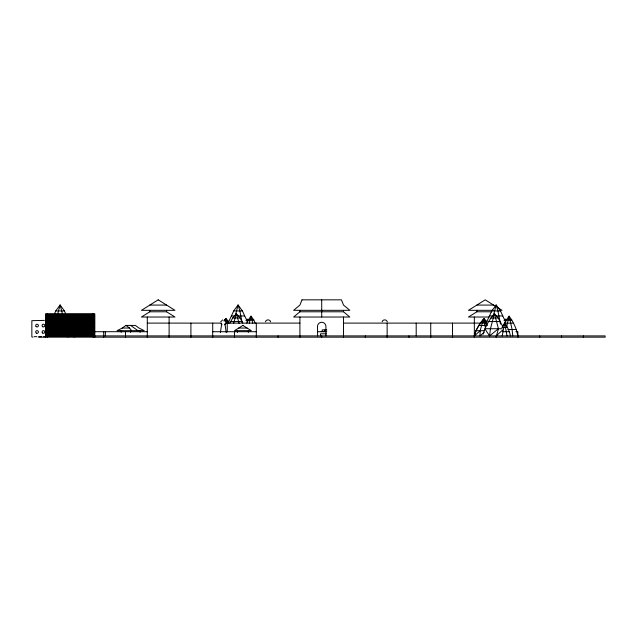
<?xml version="1.0" encoding="UTF-8"?>
<svg xmlns="http://www.w3.org/2000/svg" width="637" height="637" viewBox="0 0 637 637"><rect width="100%" height="100%" fill="white"/><g stroke="black" fill="none" stroke-linecap="round" stroke-linejoin="round"><path stroke-width="0.96" d="M480.171 330.699L474.334 335.906L475.927 330.699L478.968 325.491L487.377 325.491L483.172 319.758L480.171 330.699L479.948 335.906L484.104 332.434M502.219 335.906L504.631 322.903C507.482 326.725 509.481 331.232 510.444 335.906M483.228 334.114C485.243 326.574 489.312 319.511 494.439 313.659L498.429 328.732L489.574 335.906L490.45 328.732L494.439 313.659L498.126 317.967L502.712 326.335M220.386 332.61L221.708 323.827M57.832 313.436L60.093 304.948L64.433 310.944L65.555 313.436M235.491 315.1L238.063 304.948L242.402 310.944L247.427 321.765M249.282 323.15L251.026 316.135L253.797 319.965L255.23 323.15M493.564 315.1L496.135 304.948L500.483 310.944L505.499 321.765M506.638 326.797L509.106 316.135C513.526 322.306 517.164 329.552 517.945 337.164M246.734 320.873L247.108 319.256L248.406 320.546M504.815 320.873L505.181 319.256L506.479 320.546M233.628 323.349L236.359 313.659L240.045 317.967L242.84 323.15M474.334 335.906C475.998 329.448 479.486 323.429 484.024 318.572L487.066 321.924L485.283 321.924L484.024 318.572L483.077 321.088M496.135 337.164L498.429 328.732M225.004 321.088L225.944 318.572L228.986 321.924L227.202 321.924L225.944 318.572L224.12 320.586M220.728 321.789L222.624 319.885M265.462 321.789C266.027 319.209 270.08 319.209 270.653 321.789M382.112 321.789C382.686 319.209 386.739 319.209 387.304 321.789M54.631 313.436L55.745 310.944L60.093 304.948L62.354 313.436M227.903 323.429L233.715 310.944L238.063 304.948L239.862 310.944L242.044 322.29M246.822 323.15L248.247 319.965L251.026 316.135L252.77 323.15M485.585 324.257L491.796 310.944L496.135 304.948L497.935 310.944L500.483 324.106M507.036 335.906L504.631 322.903L501.868 327.514L507.394 327.514M512.761 335.906L512.108 329.528L509.106 316.135L506.327 319.965L504.902 323.15L513.303 323.15M229.885 323.15L232.68 317.967L236.359 313.659L239.09 323.349M478.968 325.491L483.172 319.758L485.545 328.095M225.641 323.827L224.662 324.806M245.978 320.546L247.108 319.256L248.231 320.546M504.058 320.546L505.181 319.256L506.311 320.546M223.985 321.008L225.1 319.758L227.871 322.887L226.246 322.887L225.1 319.758M496.135 335.906L502.625 330.038M299.916 311.78L293.625 317.027L349.817 317.027L343.526 311.78L299.916 311.78L299.916 310.323M321.199 331.71L322.306 330.794L322.306 329.878L326.797 329.878M323.811 331.71L324.91 330.794L324.91 329.878M122.288 328.039L125.919 325.419L135.355 325.419L138.985 328.039L144.193 330.667L117.081 330.667L122.288 328.039L129.55 328.039L131.612 330.667M149.814 311.78L141.422 317.027L174.984 317.027L166.591 311.78L149.814 311.78L149.814 310.323M491.653 311.78L476.842 311.78L468.458 317.027L489.2 317.027M149.814 305.075L166.591 305.075M476.842 305.075L493.627 305.075M493.134 310.323L468.458 310.323L485.235 299.836L496.143 306.652M500.045 310.323L502.02 310.323L497.823 307.703M55.745 310.944L64.433 310.944M233.715 310.944L242.402 310.944M491.796 310.944L500.483 310.944M45.641 314.511L94.73 314.511M45.641 315.347L94.73 315.347M231.478 315.936L234.368 315.936M238.063 315.936L244.64 315.936M489.558 315.936L493.412 315.936M496.135 315.936L502.72 315.936M45.641 316.191L94.73 316.191M45.641 317.027L94.73 317.027M45.641 317.863L94.73 317.863M232.68 317.967L240.045 317.967M490.753 317.967L498.126 317.967M45.641 318.707L94.73 318.707M45.641 319.543L94.73 319.543M248.247 319.965L253.797 319.965M506.327 319.965L511.877 319.965M44.439 320.387L31.85 320.666L31.85 336.877L32.973 337.164M45.641 320.387L94.73 320.387M45.641 321.223L94.73 321.223M230.777 321.558L241.941 321.558M488.858 321.558L500.021 321.558M45.641 322.059L94.73 322.059M45.641 322.903L94.73 322.903M480.402 322.887L485.951 322.887M147.298 323.11L221.429 323.11M225.466 323.11L299.916 323.11M343.526 323.11L480.282 323.11M45.641 323.739L94.73 323.739M45.641 324.575L94.73 324.575M45.641 325.419L94.73 325.419M502.808 325.419L506.455 325.419M45.641 326.255L94.73 326.255M45.641 327.1L94.73 327.1M45.641 327.936L94.73 327.936M238.708 328.039L247.1 328.039M502.187 328.732L484.813 328.732L489.574 335.906M45.641 328.772L94.73 328.772M507.816 329.528L516.352 329.528M45.641 329.616L94.73 329.616M45.641 330.452L94.73 330.452M475.927 330.699L484.462 330.699M45.641 331.296L94.73 331.296M94.356 331.71L147.298 331.71M212.71 331.71L256.313 331.71M317.592 331.71L326.749 331.71M502.657 331.71L509.401 331.71M515.898 331.71L517.881 331.71L517.881 335.906M45.641 332.132L94.73 332.132M45.641 332.968L94.73 332.968M45.641 333.812L94.73 333.812M326.486 333.812L320.53 333.812L320.53 335.906M45.641 334.648L94.73 334.648M45.641 335.492L94.73 335.492M94.778 335.906L605.15 335.906L605.15 337.164L38.292 337.164M45.641 336.328L94.73 336.328M34.167 336.662L36.866 336.662M38.889 336.662L41.588 336.662M43.619 336.662L46.318 336.662M66.63 336.662L69.322 336.662M73.008 336.662L75.707 336.662M130.633 325.419L137.903 330.667M125.919 325.419L129.55 328.039M221.979 324.806L220.991 323.827M506.065 320.873L505.181 319.256L505.555 320.873M247.108 319.256L247.992 320.873M224.933 323.827L226.246 332.61M583.349 335.906L583.349 337.164M561.547 335.906L561.547 337.164M539.746 335.906L539.746 337.164M476.842 310.323L476.842 311.78M474.334 317.027L474.334 337.164M452.533 323.11L452.533 337.164M430.731 323.11L430.731 337.164M416.2 323.11L416.2 335.906M408.93 335.906L408.93 337.164M387.129 323.11L387.129 337.164M365.327 335.906L365.327 337.164M343.526 310.323L343.526 311.78M343.526 317.027L343.526 337.164M325.913 335.906L325.913 326.47A4.196 4.196 0 0 0 321.717 322.274A4.196 4.196 0 0 0 317.521 326.47L317.592 335.906M321.717 299.836L321.717 317.027M321.717 335.906L321.717 337.164M299.916 317.027L299.916 337.164M278.114 335.906L278.114 337.164M256.313 323.11L256.313 337.164M248.35 330.667L248.35 332.41M237.458 330.667L237.458 332.41M234.512 331.71L234.512 337.164M227.242 323.11L227.242 331.973M212.71 323.11L212.71 337.164M190.909 323.11L190.909 337.164M169.108 317.027L169.108 337.164M166.591 310.323L166.591 311.78M147.298 317.027L147.298 337.164M140.068 330.667L140.068 332.41M130.633 330.667L130.633 332.41M125.497 331.71L125.497 337.164M121.205 330.667L121.205 332.41M105.376 331.71L105.376 335.906M103.696 331.71L103.696 337.164M94.73 337.164L94.73 313.667L45.641 313.667L45.641 337.164M93.058 313.667L93.058 337.164M47.321 313.667L47.321 337.164M302.018 299.836L299.916 305.075L293.625 310.323L349.817 310.323L343.526 305.075L341.424 299.836L302.018 299.836M158.199 299.836L141.422 310.323L174.984 310.323L158.199 299.836M242.904 325.419L234.512 330.667L251.297 330.667L242.904 325.419M36.094 326.534A1.346 1.346 0 0 0 38.355 325.929A1.346 1.346 0 0 0 36.699 324.281A1.346 1.346 0 0 0 36.094 326.534M42.759 326.749A1.346 1.346 0 0 0 44.781 325.587A1.346 1.346 0 0 0 42.759 324.416A1.346 1.346 0 0 0 42.759 326.749M36.373 333.135A1.346 1.346 0 0 0 38.395 331.965A1.346 1.346 0 0 0 36.373 330.802A1.346 1.346 0 0 0 36.373 333.135M42.48 332.92A1.346 1.346 0 0 0 44.733 332.315A1.346 1.346 0 0 0 43.085 330.667A1.346 1.346 0 0 0 42.48 332.92"/></g></svg>
